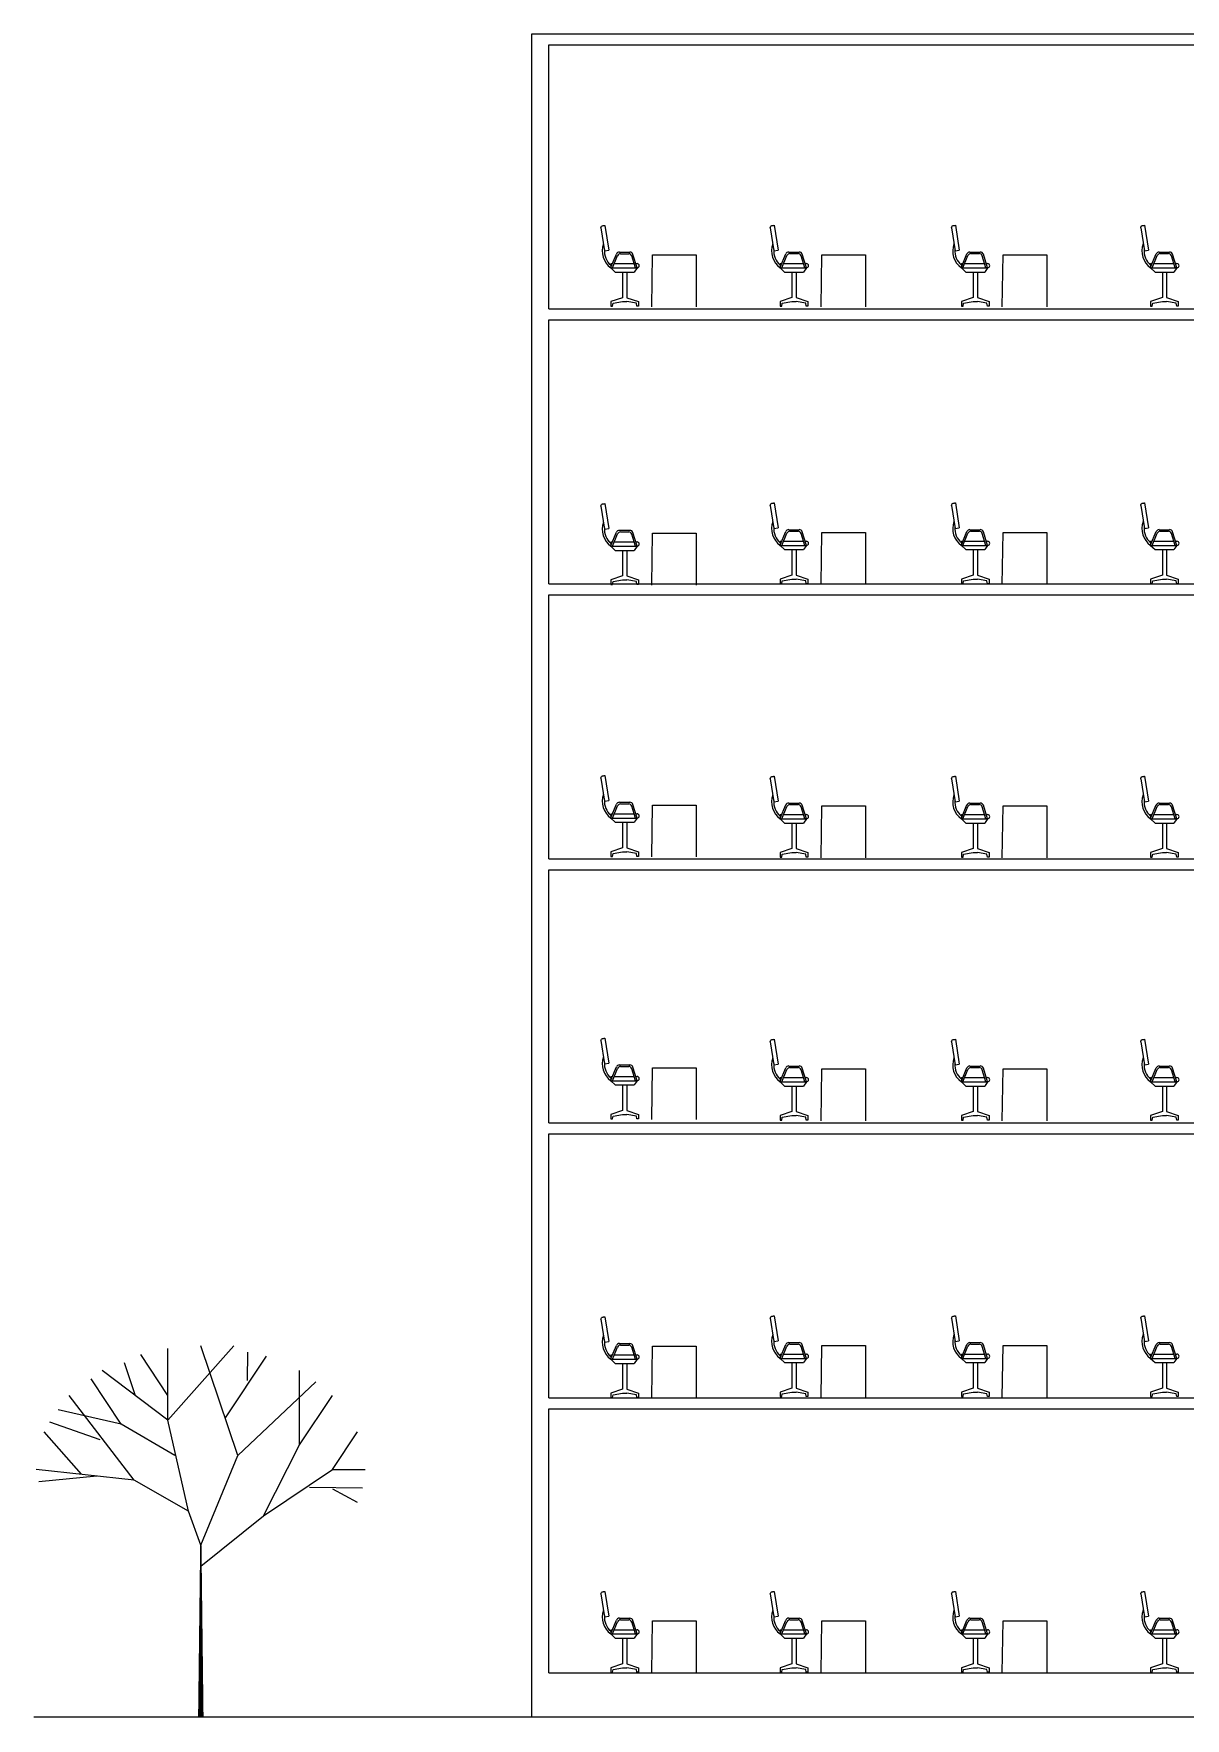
# Model space of a CAD drawing. Header units: millimetres. Extents: x -315744025 to 315695903, y -17416609 to 215511297.
# Drawn here: x 529145 to 544850, y 160752 to 183721 of the extents above; entities that cross this region are included whole.
import ezdxf

# ---------------------------------------------------------------- set-up
doc = ezdxf.new("R2010")
doc.units = ezdxf.units.MM
doc.layers.add('finiture', color=7, linetype='Continuous', lineweight=20)

# ---------------------------------------------------------------- blocks, each defined once
blk = doc.blocks.new('02ETRE03')
for p, q in [((-0.8, 9.6), (0.8, 12)), ((-0.8, 9.6), (-0.8, 11.919)), ((0.902, 8.447), (0, 12)), ((-1.867, 11.467), (-1.6, 10.4)), ((-0.8, 10.4), (-1.462, 11.723)), ((0.6, 9.667), (1.6, 11.667)), ((1.133, 11.8), (1.13, 10.876)), ((-0.8, 9.6), (-2.4, 11.2)), ((2.4, 8.8), (2.4, 11.2)), ((-1.933, 9.467), (-2.667, 10.933)), ((0.902, 8.447), (2.797, 10.839)), ((-1.619, 7.647), (-3.2, 10.4)), ((2.4, 8.8), (3.2, 10.4)), ((-1.933, 9.467), (-3.467, 9.933)), ((-2.448, 8.961), (-3.667, 9.533)), ((-0.635, 8.455), (-1.933, 9.467)), ((-0.298, 6.647), (-0.8, 9.6)), ((-2.903, 7.85), (-3.81, 9.219)), ((3.2, 8), (3.81, 9.219)), ((1.522, 6.494), (2.4, 8.8)), ((0, 5.544), (0.902, 8.447)), ((-1.619, 7.647), (-4, 8)), ((1.522, 6.494), (3.2, 8)), ((3.2, 8), (4, 8)), ((-2.526, 7.776), (-3.935, 7.599)), ((-0.298, 6.647), (-1.619, 7.647)), ((2.645, 7.423), (3.933, 7.4)), ((3.198, 7.372), (3.8, 6.933)), ((0, 5.544), (-0.298, 6.647)), ((0, 4.867), (1.522, 6.494))]:
    blk.add_line(p, q)
blk.add_lwpolyline([(0, 0, 0.133, 0.0333, 0), (0, 5.544, 0.0333, 0.0333, 0)], format="xyseb")

msp = doc.modelspace()

# ---------------------------------------------------------------- linework, layer by layer
for p, q in [((535939, 183571), (535939, 183721)), ((535939, 183721), (616539, 183721)), ((535939, 179971), (535939, 183571)), ((536169, 179971), (536169, 183571)), ((536169, 183571), (555939, 183571)), ((537575, 179997), (537585, 180705)), ((537585, 180705), (538181, 180705)), ((538181, 180705), (538181, 179997)), ((539884, 179998), (539894, 180706)), ((539894, 180706), (540490, 180706)), ((540490, 180706), (540490, 179998)), ((542354, 179998), (542364, 180706)), ((542364, 180706), (542960, 180706)), ((542960, 180706), (542960, 179998)), ((535939, 179821), (535939, 179971)), ((536169, 179971), (555939, 179971)), ((535939, 176221), (535939, 179821)), ((536169, 176221), (536169, 179821)), ((536169, 179821), (555939, 179821)), ((537575, 176203), (537585, 176911)), ((537585, 176911), (538181, 176911)), ((538181, 176911), (538181, 176203)), ((539884, 176213), (539894, 176921)), ((539894, 176921), (540490, 176921)), ((540490, 176921), (540490, 176213)), ((542354, 176213), (542364, 176921)), ((542364, 176921), (542960, 176921)), ((542960, 176921), (542960, 176213)), ((535939, 176071), (535939, 176221)), ((536169, 176221), (555939, 176221)), ((535939, 172471), (535939, 176071)), ((536169, 172471), (536169, 176071)), ((536169, 176071), (555939, 176071)), ((537575, 172496), (537585, 173204)), ((537585, 173204), (538181, 173204)), ((538181, 173204), (538181, 172496)), ((539884, 172486), (539894, 173194)), ((539894, 173194), (540490, 173194)), ((540490, 173194), (540490, 172486)), ((542354, 172486), (542364, 173194)), ((542364, 173194), (542960, 173194)), ((542960, 173194), (542960, 172486)), ((535939, 172321), (535939, 172471)), ((535939, 168721), (535939, 172321)), ((536169, 172471), (555939, 172471)), ((536169, 168871), (536169, 172321)), ((536169, 172321), (555939, 172321)), ((537575, 168915), (537585, 169623)), ((537585, 169623), (538181, 169623)), ((538181, 169623), (538181, 168915)), ((539884, 168900), (539894, 169608)), ((539894, 169608), (540490, 169608)), ((540490, 169608), (540490, 168900)), ((542354, 168900), (542364, 169608)), ((542364, 169608), (542960, 169608)), ((542960, 169608), (542960, 168900)), ((536169, 168871), (559089, 168871)), ((535939, 165121), (535939, 168721)), ((536169, 165121), (536169, 168721)), ((536169, 168721), (559089, 168721)), ((539884, 165129), (539894, 165837)), ((539894, 165837), (540490, 165837)), ((540490, 165837), (540490, 165129)), ((542354, 165129), (542364, 165837)), ((542364, 165837), (542960, 165837)), ((542960, 165837), (542960, 165129)), ((537575, 165116), (537585, 165825)), ((537585, 165825), (538181, 165825)), ((538181, 165825), (538181, 165116)), ((535939, 161371), (535939, 165121)), ((536169, 165121), (555939, 165121)), ((536169, 161371), (536169, 164971)), ((536169, 164971), (555939, 164971)), ((537575, 161371), (537585, 162080)), ((537585, 162080), (538181, 162080)), ((538181, 162080), (538181, 161371)), ((539884, 161371), (539894, 162080)), ((539894, 162080), (540490, 162080)), ((540490, 162080), (540490, 161371)), ((542354, 161371), (542364, 162080)), ((542364, 162080), (542960, 162080)), ((542960, 162080), (542960, 161371)), ((535939, 160771), (535939, 161371)), ((536169, 161371), (616289, 161371)), ((529145, 160771), (626744, 160771))]:
    msp.add_line(p, q)
at = {"layer": 'finiture', "linetype": 'Continuous'}
for p, q in [((536881, 181074), (536931, 180760)), ((536935, 181108), (536988, 180769)), ((539190, 181075), (539240, 180761)), ((539244, 181109), (539297, 180770)), ((541661, 181075), (541710, 180761)), ((541714, 181109), (541767, 180770)), ((544242, 181075), (544291, 180761)), ((544295, 181109), (544348, 180770)), ((536931, 180760), (536988, 180769)), ((539240, 180761), (539297, 180770)), ((541710, 180761), (541767, 180770)), ((544291, 180761), (544348, 180770)), ((537017, 180536), (537092, 180716)), ((537017, 180586), (537017, 180528)), ((537017, 180586), (537038, 180586)), ((537037, 180528), (537107, 180695)), ((537061, 180586), (537333, 180586)), ((537132, 180743), (537275, 180743)), ((537147, 180721), (537259, 180721)), ((537352, 180528), (537301, 180691)), ((537374, 180528), (537316, 180713)), ((537356, 180586), (537374, 180586)), ((539326, 180537), (539401, 180718)), ((539326, 180587), (539326, 180529)), ((539326, 180587), (539347, 180587)), ((539346, 180529), (539416, 180696)), ((539370, 180587), (539642, 180587)), ((539441, 180744), (539584, 180744)), ((539456, 180723), (539568, 180723)), ((539661, 180529), (539609, 180692)), ((539683, 180529), (539625, 180714)), ((539665, 180587), (539683, 180587)), ((541796, 180537), (541872, 180718)), ((541796, 180587), (541796, 180529)), ((541796, 180587), (541817, 180587)), ((541816, 180529), (541886, 180696)), ((541841, 180587), (542113, 180587)), ((541912, 180744), (542054, 180744)), ((541926, 180723), (542038, 180723)), ((542131, 180529), (542080, 180692)), ((542154, 180529), (542096, 180714)), ((542136, 180587), (542154, 180587)), ((544377, 180537), (544453, 180718)), ((544377, 180587), (544377, 180529)), ((544377, 180587), (544398, 180587)), ((544397, 180529), (544467, 180696)), ((544422, 180587), (544694, 180587)), ((544493, 180744), (544635, 180744)), ((544507, 180723), (544619, 180723)), ((544712, 180529), (544661, 180692)), ((544735, 180529), (544677, 180714)), ((544717, 180587), (544735, 180587)), ((537017, 180528), (537374, 180528)), ((537017, 180528), (537076, 180470)), ((537076, 180470), (537334, 180470)), ((537176, 180470), (537176, 180122)), ((537234, 180470), (537234, 180122)), ((537374, 180528), (537334, 180470)), ((539326, 180529), (539683, 180529)), ((539326, 180529), (539385, 180471)), ((539385, 180471), (539643, 180471)), ((539485, 180471), (539485, 180123)), ((539543, 180471), (539543, 180123)), ((539683, 180529), (539643, 180471)), ((541796, 180529), (542154, 180529)), ((541796, 180529), (541855, 180471)), ((541855, 180471), (542114, 180471)), ((541956, 180471), (541956, 180123)), ((542014, 180471), (542014, 180123)), ((542154, 180529), (542114, 180471)), ((544377, 180529), (544735, 180529)), ((544377, 180529), (544437, 180471)), ((544437, 180471), (544695, 180471)), ((544537, 180471), (544537, 180123)), ((544595, 180471), (544595, 180123)), ((544735, 180529), (544695, 180471)), ((537176, 180122), (537017, 180068)), ((537234, 180122), (537394, 180068)), ((539485, 180123), (539326, 180069)), ((539543, 180123), (539703, 180069)), ((541956, 180123), (541796, 180069)), ((542014, 180123), (542173, 180069)), ((544537, 180123), (544377, 180069)), ((544595, 180123), (544754, 180069)), ((537017, 180068), (537017, 180006)), ((537017, 180006), (537039, 180006)), ((537039, 180006), (537045, 180045)), ((537045, 180045), (537176, 180068)), ((537176, 180068), (537234, 180068)), ((537365, 180045), (537234, 180068)), ((537372, 180006), (537365, 180045)), ((537394, 180006), (537372, 180006)), ((537394, 180068), (537394, 180006)), ((539326, 180069), (539326, 180007)), ((539326, 180007), (539348, 180007)), ((539348, 180007), (539354, 180046)), ((539354, 180046), (539485, 180069)), ((539485, 180069), (539543, 180069)), ((539674, 180046), (539543, 180069)), ((539681, 180007), (539674, 180046)), ((539703, 180007), (539681, 180007)), ((539703, 180069), (539703, 180007)), ((541796, 180069), (541796, 180007)), ((541796, 180007), (541818, 180007)), ((541818, 180007), (541825, 180046)), ((541825, 180046), (541956, 180069)), ((541956, 180069), (542014, 180069)), ((542144, 180046), (542014, 180069)), ((542151, 180007), (542144, 180046)), ((542173, 180007), (542151, 180007)), ((542173, 180069), (542173, 180007)), ((544377, 180069), (544377, 180007)), ((544377, 180007), (544399, 180007)), ((544399, 180007), (544406, 180046)), ((544406, 180046), (544537, 180069)), ((544537, 180069), (544595, 180069)), ((544726, 180046), (544595, 180069)), ((544732, 180007), (544726, 180046)), ((544754, 180007), (544732, 180007)), ((544754, 180069), (544754, 180007)), ((539244, 177324), (539297, 176985)), ((541714, 177324), (541767, 176985)), ((544295, 177324), (544348, 176985)), ((536881, 177280), (536931, 176966)), ((536935, 177314), (536988, 176975)), ((539190, 177290), (539240, 176976)), ((541661, 177290), (541710, 176976)), ((544242, 177290), (544291, 176976)), ((536931, 176966), (536988, 176975)), ((537017, 176742), (537092, 176923)), ((537037, 176734), (537107, 176901)), ((537132, 176950), (537275, 176950)), ((537147, 176928), (537259, 176928)), ((537352, 176734), (537301, 176897)), ((537374, 176734), (537316, 176919)), ((539240, 176976), (539297, 176985)), ((539326, 176752), (539401, 176933)), ((539346, 176744), (539416, 176911)), ((539441, 176959), (539584, 176959)), ((539456, 176938), (539568, 176938)), ((539661, 176744), (539609, 176907)), ((539683, 176744), (539625, 176929)), ((541710, 176976), (541767, 176985)), ((541796, 176752), (541872, 176933)), ((541816, 176744), (541886, 176911)), ((541912, 176959), (542054, 176959)), ((541926, 176938), (542038, 176938)), ((542131, 176744), (542080, 176907)), ((542154, 176744), (542096, 176929)), ((544291, 176976), (544348, 176985)), ((544377, 176752), (544453, 176933)), ((544397, 176744), (544467, 176911)), ((544493, 176959), (544635, 176959)), ((544507, 176938), (544619, 176938)), ((544712, 176744), (544661, 176907)), ((544735, 176744), (544677, 176929)), ((537017, 176792), (537017, 176734)), ((537017, 176792), (537038, 176792)), ((537017, 176734), (537374, 176734)), ((537017, 176734), (537076, 176677)), ((537061, 176792), (537333, 176792)), ((537076, 176677), (537334, 176677)), ((537176, 176677), (537176, 176329)), ((537234, 176677), (537234, 176329)), ((537374, 176734), (537334, 176677)), ((537356, 176792), (537374, 176792)), ((539326, 176802), (539326, 176744)), ((539326, 176802), (539347, 176802)), ((539326, 176744), (539683, 176744)), ((539326, 176744), (539385, 176687)), ((539370, 176802), (539642, 176802)), ((539385, 176687), (539643, 176687)), ((539485, 176687), (539485, 176338)), ((539543, 176687), (539543, 176338)), ((539683, 176744), (539643, 176687)), ((539665, 176802), (539683, 176802)), ((541796, 176802), (541796, 176744)), ((541796, 176802), (541817, 176802)), ((541796, 176744), (542154, 176744)), ((541796, 176744), (541855, 176687)), ((541841, 176802), (542113, 176802)), ((541855, 176687), (542114, 176687)), ((541956, 176687), (541956, 176338)), ((542014, 176687), (542014, 176338)), ((542154, 176744), (542114, 176687)), ((542136, 176802), (542154, 176802)), ((544377, 176802), (544377, 176744)), ((544377, 176802), (544398, 176802)), ((544377, 176744), (544735, 176744)), ((544377, 176744), (544437, 176687)), ((544422, 176802), (544694, 176802)), ((544437, 176687), (544695, 176687)), ((544537, 176687), (544537, 176338)), ((544595, 176687), (544595, 176338)), ((544735, 176744), (544695, 176687)), ((544717, 176802), (544735, 176802)), ((537176, 176329), (537017, 176274)), ((537017, 176274), (537017, 176212)), ((537017, 176212), (537039, 176212)), ((537039, 176212), (537045, 176251)), ((537045, 176251), (537176, 176274)), ((537176, 176274), (537234, 176274)), ((537234, 176329), (537394, 176274)), ((537365, 176251), (537234, 176274)), ((537372, 176212), (537365, 176251)), ((537394, 176212), (537372, 176212)), ((537394, 176274), (537394, 176212)), ((539485, 176338), (539326, 176284)), ((539326, 176284), (539326, 176222)), ((539326, 176222), (539348, 176222)), ((539348, 176222), (539354, 176261)), ((539354, 176261), (539485, 176284)), ((539485, 176284), (539543, 176284)), ((539543, 176338), (539703, 176284)), ((539674, 176261), (539543, 176284)), ((539681, 176222), (539674, 176261)), ((539703, 176222), (539681, 176222)), ((539703, 176284), (539703, 176222)), ((541956, 176338), (541796, 176284)), ((541796, 176284), (541796, 176222)), ((541796, 176222), (541818, 176222)), ((541818, 176222), (541825, 176261)), ((541825, 176261), (541956, 176284)), ((541956, 176284), (542014, 176284)), ((542014, 176338), (542173, 176284)), ((542144, 176261), (542014, 176284)), ((542151, 176222), (542144, 176261)), ((542173, 176222), (542151, 176222)), ((542173, 176284), (542173, 176222)), ((544537, 176338), (544377, 176284)), ((544377, 176284), (544377, 176222)), ((544377, 176222), (544399, 176222)), ((544399, 176222), (544406, 176261)), ((544406, 176261), (544537, 176284)), ((544537, 176284), (544595, 176284)), ((544595, 176338), (544754, 176284)), ((544726, 176261), (544595, 176284)), ((544732, 176222), (544726, 176261)), ((544754, 176222), (544732, 176222)), ((544754, 176284), (544754, 176222)), ((536881, 173573), (536931, 173259)), ((536935, 173607), (536988, 173268)), ((539190, 173563), (539240, 173249)), ((539244, 173597), (539297, 173258)), ((541661, 173563), (541710, 173249)), ((541714, 173597), (541767, 173258)), ((544242, 173563), (544291, 173249)), ((544295, 173597), (544348, 173258)), ((536931, 173259), (536988, 173268)), ((537017, 173035), (537092, 173216)), ((537037, 173027), (537107, 173194)), ((537132, 173243), (537275, 173243)), ((537147, 173221), (537259, 173221)), ((537352, 173027), (537301, 173190)), ((537374, 173027), (537316, 173212)), ((539240, 173249), (539297, 173258)), ((539326, 173025), (539401, 173205)), ((539441, 173232), (539584, 173232)), ((539456, 173210), (539568, 173210)), ((539683, 173017), (539625, 173201)), ((541710, 173249), (541767, 173258)), ((541796, 173025), (541872, 173205)), ((541912, 173232), (542054, 173232)), ((541926, 173210), (542038, 173210)), ((542154, 173017), (542096, 173201)), ((544291, 173249), (544348, 173258)), ((544377, 173025), (544453, 173205)), ((544493, 173232), (544635, 173232)), ((544507, 173210), (544619, 173210)), ((544735, 173017), (544677, 173201)), ((537017, 173085), (537017, 173027)), ((537017, 173085), (537038, 173085)), ((537017, 173027), (537374, 173027)), ((537017, 173027), (537076, 172970)), ((537061, 173085), (537333, 173085)), ((537076, 172970), (537334, 172970)), ((537176, 172970), (537176, 172621)), ((537234, 172970), (537234, 172621)), ((537374, 173027), (537334, 172970)), ((537356, 173085), (537374, 173085)), ((539326, 173075), (539326, 173017)), ((539326, 173075), (539347, 173075)), ((539326, 173017), (539683, 173017)), ((539326, 173017), (539385, 172959)), ((539346, 173016), (539416, 173183)), ((539370, 173075), (539642, 173075)), ((539385, 172959), (539643, 172959)), ((539485, 172959), (539485, 172611)), ((539543, 172959), (539543, 172611)), ((539661, 173017), (539609, 173180)), ((539683, 173017), (539643, 172959)), ((539665, 173075), (539683, 173075)), ((541796, 173075), (541796, 173017)), ((541796, 173075), (541817, 173075)), ((541796, 173017), (542154, 173017)), ((541796, 173017), (541855, 172959)), ((541816, 173016), (541886, 173183)), ((541841, 173075), (542113, 173075)), ((541855, 172959), (542114, 172959)), ((541956, 172959), (541956, 172611)), ((542014, 172959), (542014, 172611)), ((542131, 173017), (542080, 173180)), ((542154, 173017), (542114, 172959)), ((542136, 173075), (542154, 173075)), ((544377, 173075), (544377, 173017)), ((544377, 173075), (544398, 173075)), ((544377, 173017), (544735, 173017)), ((544377, 173017), (544437, 172959)), ((544397, 173016), (544467, 173183)), ((544422, 173075), (544694, 173075)), ((544437, 172959), (544695, 172959)), ((544537, 172959), (544537, 172611)), ((544595, 172959), (544595, 172611)), ((544712, 173017), (544661, 173180)), ((544735, 173017), (544695, 172959)), ((544717, 173075), (544735, 173075)), ((537176, 172621), (537017, 172567)), ((537017, 172567), (537017, 172505)), ((537017, 172505), (537039, 172505)), ((537039, 172505), (537045, 172544)), ((537045, 172544), (537176, 172567)), ((537176, 172567), (537234, 172567)), ((537234, 172621), (537394, 172567)), ((537365, 172544), (537234, 172567)), ((537372, 172505), (537365, 172544)), ((537394, 172505), (537372, 172505)), ((537394, 172567), (537394, 172505)), ((539485, 172611), (539326, 172556)), ((539326, 172556), (539326, 172495)), ((539348, 172495), (539354, 172534)), ((539354, 172534), (539485, 172556)), ((539485, 172556), (539543, 172556)), ((539543, 172611), (539703, 172556)), ((539674, 172534), (539543, 172556)), ((539681, 172495), (539674, 172534)), ((539703, 172556), (539703, 172495)), ((541956, 172611), (541796, 172556)), ((541796, 172556), (541796, 172495)), ((541818, 172495), (541825, 172534)), ((541825, 172534), (541956, 172556)), ((541956, 172556), (542014, 172556)), ((542014, 172611), (542173, 172556)), ((542144, 172534), (542014, 172556)), ((542151, 172495), (542144, 172534)), ((542173, 172556), (542173, 172495)), ((544537, 172611), (544377, 172556)), ((544377, 172556), (544377, 172495)), ((544399, 172495), (544406, 172534)), ((544406, 172534), (544537, 172556)), ((544537, 172556), (544595, 172556)), ((544595, 172611), (544754, 172556)), ((544726, 172534), (544595, 172556)), ((544732, 172495), (544726, 172534)), ((544754, 172556), (544754, 172495)), ((539326, 172495), (539348, 172495)), ((539703, 172495), (539681, 172495)), ((541796, 172495), (541818, 172495)), ((542173, 172495), (542151, 172495)), ((544377, 172495), (544399, 172495)), ((544754, 172495), (544732, 172495)), ((536881, 169992), (536931, 169678)), ((536935, 170026), (536988, 169687)), ((539190, 169977), (539240, 169663)), ((539244, 170011), (539297, 169672)), ((541661, 169977), (541710, 169663)), ((541714, 170011), (541767, 169672)), ((544242, 169977), (544291, 169663)), ((544295, 170011), (544348, 169672)), ((536931, 169678), (536988, 169687)), ((537017, 169454), (537092, 169635)), ((537037, 169446), (537107, 169613)), ((537132, 169662), (537275, 169662)), ((537147, 169640), (537259, 169640)), ((537352, 169446), (537301, 169609)), ((537374, 169446), (537316, 169631)), ((539240, 169663), (539297, 169672)), ((539326, 169439), (539401, 169620)), ((539346, 169431), (539416, 169598)), ((539441, 169646), (539584, 169646)), ((539456, 169624), (539568, 169624)), ((539661, 169431), (539609, 169594)), ((539683, 169431), (539625, 169616)), ((541710, 169663), (541767, 169672)), ((541796, 169439), (541872, 169620)), ((541816, 169431), (541886, 169598)), ((541912, 169646), (542054, 169646)), ((541926, 169624), (542038, 169624)), ((542131, 169431), (542080, 169594)), ((542154, 169431), (542096, 169616)), ((544291, 169663), (544348, 169672)), ((544377, 169439), (544453, 169620)), ((544397, 169431), (544467, 169598)), ((544493, 169646), (544635, 169646)), ((544507, 169624), (544619, 169624)), ((544712, 169431), (544661, 169594)), ((544735, 169431), (544677, 169616)), ((537017, 169504), (537017, 169446)), ((537017, 169504), (537038, 169504)), ((537017, 169446), (537374, 169446)), ((537017, 169446), (537076, 169389)), ((537061, 169504), (537333, 169504)), ((537076, 169389), (537334, 169389)), ((537176, 169389), (537176, 169041)), ((537234, 169389), (537234, 169041)), ((537374, 169446), (537334, 169389)), ((537356, 169504), (537374, 169504)), ((539326, 169489), (539326, 169431)), ((539326, 169489), (539347, 169489)), ((539326, 169431), (539683, 169431)), ((539326, 169431), (539385, 169373)), ((539370, 169489), (539642, 169489)), ((539385, 169373), (539643, 169373)), ((539485, 169373), (539485, 169025)), ((539543, 169373), (539543, 169025)), ((539683, 169431), (539643, 169373)), ((539665, 169489), (539683, 169489)), ((541796, 169489), (541796, 169431)), ((541796, 169489), (541817, 169489)), ((541796, 169431), (542154, 169431)), ((541796, 169431), (541855, 169373)), ((541841, 169489), (542113, 169489)), ((541855, 169373), (542114, 169373)), ((541956, 169373), (541956, 169025)), ((542014, 169373), (542014, 169025)), ((542154, 169431), (542114, 169373)), ((542136, 169489), (542154, 169489)), ((544377, 169489), (544377, 169431)), ((544377, 169489), (544398, 169489)), ((544377, 169431), (544735, 169431)), ((544377, 169431), (544437, 169373)), ((544422, 169489), (544694, 169489)), ((544437, 169373), (544695, 169373)), ((544537, 169373), (544537, 169025)), ((544595, 169373), (544595, 169025)), ((544735, 169431), (544695, 169373)), ((544717, 169489), (544735, 169489)), ((537176, 169041), (537017, 168986)), ((537017, 168986), (537017, 168924)), ((537017, 168924), (537039, 168924)), ((537039, 168924), (537045, 168963)), ((537045, 168963), (537176, 168986)), ((537176, 168986), (537234, 168986)), ((537234, 169041), (537394, 168986)), ((537365, 168963), (537234, 168986)), ((537372, 168924), (537365, 168963)), ((537394, 168924), (537372, 168924)), ((537394, 168986), (537394, 168924)), ((539485, 169025), (539326, 168971)), ((539326, 168971), (539326, 168909)), ((539326, 168909), (539348, 168909)), ((539348, 168909), (539354, 168948)), ((539354, 168948), (539485, 168971)), ((539485, 168971), (539543, 168971)), ((539543, 169025), (539703, 168971)), ((539674, 168948), (539543, 168971)), ((539681, 168909), (539674, 168948)), ((539703, 168909), (539681, 168909)), ((539703, 168971), (539703, 168909)), ((541956, 169025), (541796, 168971)), ((541796, 168971), (541796, 168909)), ((541796, 168909), (541818, 168909)), ((541818, 168909), (541825, 168948)), ((541825, 168948), (541956, 168971)), ((541956, 168971), (542014, 168971)), ((542014, 169025), (542173, 168971)), ((542144, 168948), (542014, 168971)), ((542151, 168909), (542144, 168948)), ((542173, 168909), (542151, 168909)), ((542173, 168971), (542173, 168909)), ((544537, 169025), (544377, 168971)), ((544377, 168971), (544377, 168909)), ((544377, 168909), (544399, 168909)), ((544399, 168909), (544406, 168948)), ((544406, 168948), (544537, 168971)), ((544537, 168971), (544595, 168971)), ((544595, 169025), (544754, 168971)), ((544726, 168948), (544595, 168971)), ((544732, 168909), (544726, 168948)), ((544754, 168909), (544732, 168909)), ((544754, 168971), (544754, 168909)), ((536881, 166193), (536931, 165880)), ((536935, 166228), (536988, 165889)), ((539190, 166206), (539240, 165892)), ((539244, 166240), (539297, 165901)), ((541661, 166206), (541710, 165892)), ((541714, 166240), (541767, 165901)), ((544242, 166206), (544291, 165892)), ((544295, 166240), (544348, 165901)), ((536931, 165880), (536988, 165889)), ((537017, 165656), (537092, 165836)), ((537132, 165863), (537275, 165863)), ((537147, 165841), (537259, 165841)), ((539240, 165892), (539297, 165901)), ((539326, 165668), (539401, 165848)), ((539441, 165875), (539584, 165875)), ((539456, 165853), (539568, 165853)), ((539683, 165660), (539625, 165844)), ((541710, 165892), (541767, 165901)), ((541796, 165668), (541872, 165848)), ((541912, 165875), (542054, 165875)), ((541926, 165853), (542038, 165853)), ((542154, 165660), (542096, 165844)), ((544291, 165892), (544348, 165901)), ((544377, 165668), (544453, 165848)), ((544493, 165875), (544635, 165875)), ((544507, 165853), (544619, 165853)), ((544735, 165660), (544677, 165844)), ((537017, 165706), (537017, 165648)), ((537017, 165706), (537038, 165706)), ((537017, 165648), (537374, 165648)), ((537017, 165648), (537076, 165590)), ((537037, 165647), (537107, 165814)), ((537061, 165706), (537333, 165706)), ((537352, 165648), (537301, 165811)), ((537374, 165648), (537316, 165832)), ((537374, 165648), (537334, 165590)), ((537356, 165706), (537374, 165706)), ((539326, 165718), (539326, 165660)), ((539326, 165718), (539347, 165718)), ((539326, 165660), (539683, 165660)), ((539326, 165660), (539385, 165602)), ((539346, 165659), (539416, 165826)), ((539370, 165718), (539642, 165718)), ((539661, 165660), (539609, 165823)), ((539683, 165660), (539643, 165602)), ((539665, 165718), (539683, 165718)), ((541796, 165718), (541796, 165660)), ((541796, 165718), (541817, 165718)), ((541796, 165660), (542154, 165660)), ((541796, 165660), (541855, 165602)), ((541816, 165659), (541886, 165826)), ((541841, 165718), (542113, 165718)), ((542131, 165660), (542080, 165823)), ((542154, 165660), (542114, 165602)), ((542136, 165718), (542154, 165718)), ((544377, 165718), (544377, 165660)), ((544377, 165718), (544398, 165718)), ((544377, 165660), (544735, 165660)), ((544377, 165660), (544437, 165602)), ((544397, 165659), (544467, 165826)), ((544422, 165718), (544694, 165718)), ((544712, 165660), (544661, 165823)), ((544735, 165660), (544695, 165602)), ((544717, 165718), (544735, 165718)), ((537076, 165590), (537334, 165590)), ((537176, 165590), (537176, 165242)), ((537234, 165590), (537234, 165242)), ((539385, 165602), (539643, 165602)), ((539485, 165602), (539485, 165254)), ((539543, 165602), (539543, 165254)), ((541855, 165602), (542114, 165602)), ((541956, 165602), (541956, 165254)), ((542014, 165602), (542014, 165254)), ((544437, 165602), (544695, 165602)), ((544537, 165602), (544537, 165254)), ((544595, 165602), (544595, 165254)), ((537176, 165242), (537017, 165187)), ((537017, 165187), (537017, 165126)), ((537039, 165126), (537045, 165165)), ((537045, 165165), (537176, 165187)), ((537176, 165187), (537234, 165187)), ((537234, 165242), (537394, 165187)), ((537365, 165165), (537234, 165187)), ((537372, 165126), (537365, 165165)), ((537394, 165187), (537394, 165126)), ((539485, 165254), (539326, 165199)), ((539326, 165199), (539326, 165138)), ((539348, 165138), (539354, 165177)), ((539354, 165177), (539485, 165199)), ((539485, 165199), (539543, 165199)), ((539543, 165254), (539703, 165199)), ((539674, 165177), (539543, 165199)), ((539681, 165138), (539674, 165177)), ((539703, 165199), (539703, 165138)), ((541956, 165254), (541796, 165199)), ((541796, 165199), (541796, 165138)), ((541818, 165138), (541825, 165177)), ((541825, 165177), (541956, 165199)), ((541956, 165199), (542014, 165199)), ((542014, 165254), (542173, 165199)), ((542144, 165177), (542014, 165199)), ((542151, 165138), (542144, 165177)), ((542173, 165199), (542173, 165138)), ((544537, 165254), (544377, 165199)), ((544377, 165199), (544377, 165138)), ((544399, 165138), (544406, 165177)), ((544406, 165177), (544537, 165199)), ((544537, 165199), (544595, 165199)), ((544595, 165254), (544754, 165199)), ((544726, 165177), (544595, 165199)), ((544732, 165138), (544726, 165177)), ((544754, 165199), (544754, 165138)), ((537017, 165126), (537039, 165126)), ((537394, 165126), (537372, 165126)), ((539326, 165138), (539348, 165138)), ((539703, 165138), (539681, 165138)), ((541796, 165138), (541818, 165138)), ((542173, 165138), (542151, 165138)), ((544377, 165138), (544399, 165138)), ((544754, 165138), (544732, 165138)), ((536881, 162448), (536931, 162134)), ((536935, 162482), (536988, 162143)), ((539190, 162448), (539240, 162134)), ((539244, 162482), (539297, 162143)), ((541661, 162448), (541710, 162134)), ((541714, 162482), (541767, 162143)), ((544242, 162448), (544291, 162134)), ((544295, 162482), (544348, 162143)), ((536931, 162134), (536988, 162143)), ((537017, 161911), (537092, 162091)), ((537017, 161960), (537017, 161902)), ((537017, 161960), (537038, 161960)), ((537037, 161902), (537107, 162069)), ((537061, 161960), (537333, 161960)), ((537132, 162118), (537275, 162118)), ((537147, 162096), (537259, 162096)), ((537352, 161902), (537301, 162066)), ((537374, 161902), (537316, 162087)), ((537356, 161960), (537374, 161960)), ((539240, 162134), (539297, 162143)), ((539326, 161911), (539401, 162091)), ((539326, 161960), (539326, 161902)), ((539326, 161960), (539347, 161960)), ((539346, 161902), (539416, 162069)), ((539370, 161960), (539642, 161960)), ((539441, 162118), (539584, 162118)), ((539456, 162096), (539568, 162096)), ((539661, 161902), (539609, 162066)), ((539683, 161902), (539625, 162087)), ((539665, 161960), (539683, 161960)), ((541710, 162134), (541767, 162143)), ((541796, 161911), (541872, 162091)), ((541796, 161960), (541796, 161902)), ((541796, 161960), (541817, 161960)), ((541816, 161902), (541886, 162069)), ((541841, 161960), (542113, 161960)), ((541912, 162118), (542054, 162118)), ((541926, 162096), (542038, 162096)), ((542131, 161902), (542080, 162066)), ((542154, 161902), (542096, 162087)), ((542136, 161960), (542154, 161960)), ((544291, 162134), (544348, 162143)), ((544377, 161911), (544453, 162091)), ((544377, 161960), (544377, 161902)), ((544377, 161960), (544398, 161960)), ((544397, 161902), (544467, 162069)), ((544422, 161960), (544694, 161960)), ((544493, 162118), (544635, 162118)), ((544507, 162096), (544619, 162096)), ((544712, 161902), (544661, 162066)), ((544735, 161902), (544677, 162087)), ((544717, 161960), (544735, 161960)), ((537017, 161902), (537374, 161902)), ((537017, 161902), (537076, 161845)), ((537076, 161845), (537334, 161845)), ((537176, 161845), (537176, 161497)), ((537234, 161845), (537234, 161497)), ((537374, 161902), (537334, 161845)), ((539326, 161902), (539683, 161902)), ((539326, 161902), (539385, 161845)), ((539385, 161845), (539643, 161845)), ((539485, 161845), (539485, 161497)), ((539543, 161845), (539543, 161497)), ((539683, 161902), (539643, 161845)), ((541796, 161902), (542154, 161902)), ((541796, 161902), (541855, 161845)), ((541855, 161845), (542114, 161845)), ((541956, 161845), (541956, 161497)), ((542014, 161845), (542014, 161497)), ((542154, 161902), (542114, 161845)), ((544377, 161902), (544735, 161902)), ((544377, 161902), (544437, 161845)), ((544437, 161845), (544695, 161845)), ((544537, 161845), (544537, 161497)), ((544595, 161845), (544595, 161497)), ((544735, 161902), (544695, 161845)), ((537176, 161497), (537017, 161442)), ((537234, 161497), (537394, 161442)), ((539485, 161497), (539326, 161442)), ((539543, 161497), (539703, 161442)), ((541956, 161497), (541796, 161442)), ((542014, 161497), (542173, 161442)), ((544537, 161497), (544377, 161442)), ((544595, 161497), (544754, 161442)), ((537017, 161442), (537017, 161380)), ((537017, 161380), (537039, 161380)), ((537039, 161380), (537045, 161420)), ((537045, 161420), (537176, 161442)), ((537176, 161442), (537234, 161442)), ((537365, 161420), (537234, 161442)), ((537372, 161380), (537365, 161420)), ((537394, 161380), (537372, 161380)), ((537394, 161442), (537394, 161380)), ((539326, 161442), (539326, 161380)), ((539326, 161380), (539348, 161380)), ((539348, 161380), (539354, 161420)), ((539354, 161420), (539485, 161442)), ((539485, 161442), (539543, 161442)), ((539674, 161420), (539543, 161442)), ((539681, 161380), (539674, 161420)), ((539703, 161380), (539681, 161380)), ((539703, 161442), (539703, 161380)), ((541796, 161442), (541796, 161380)), ((541796, 161380), (541818, 161380)), ((541818, 161380), (541825, 161420)), ((541825, 161420), (541956, 161442)), ((541956, 161442), (542014, 161442)), ((542144, 161420), (542014, 161442)), ((542151, 161380), (542144, 161420)), ((542173, 161380), (542151, 161380)), ((542173, 161442), (542173, 161380)), ((544377, 161442), (544377, 161380)), ((544377, 161380), (544399, 161380)), ((544399, 161380), (544406, 161420)), ((544406, 161420), (544537, 161442)), ((544537, 161442), (544595, 161442)), ((544726, 161420), (544595, 161442)), ((544732, 161380), (544726, 161420)), ((544754, 161380), (544732, 161380)), ((544754, 161442), (544754, 161380))]:
    msp.add_line(p, q, dxfattribs=at)
for centre, radius, start, end in [((537176, 180756), 278, 159.244, 235.0876), ((537176, 180756), 249, 174.8517, 230.285), ((539485, 180757), 278, 159.244, 235.0876), ((539485, 180757), 249, 174.8517, 230.285), ((541955, 180757), 278, 159.244, 235.0876), ((541955, 180757), 249, 174.8517, 230.285), ((544536, 180757), 278, 159.244, 235.0876), ((544536, 180757), 249, 174.8517, 230.285), ((537132, 180700), 43.5, 90, 157.2682), ((537147, 180678), 43.5, 90, 157.2682), ((537259, 180678), 43.5, 17.4302, 90), ((537275, 180700), 43.5, 17.4302, 90), ((537374, 180557), 29, 270, 90), ((539441, 180701), 43.5, 90, 157.2682), ((539456, 180679), 43.5, 90, 157.2682), ((539568, 180679), 43.5, 17.4302, 90), ((539584, 180701), 43.5, 17.4302, 90), ((539683, 180558), 29, 270, 90), ((541912, 180701), 43.5, 90, 157.2682), ((541926, 180679), 43.5, 90, 157.2682), ((542038, 180679), 43.5, 17.4302, 90), ((542054, 180701), 43.5, 17.4302, 90), ((542154, 180558), 29, 270, 90), ((544493, 180701), 43.5, 90, 157.2682), ((544507, 180679), 43.5, 90, 157.2682), ((544619, 180679), 43.5, 17.4302, 90), ((544635, 180701), 43.5, 17.4302, 90), ((544735, 180558), 29, 270, 90), ((537176, 176962), 278, 159.244, 235.0876), ((537176, 176962), 249, 174.8517, 230.285), ((537132, 176906), 43.5, 90, 157.2682), ((537147, 176884), 43.5, 90, 157.2682), ((537259, 176884), 43.5, 17.4302, 90), ((537275, 176906), 43.5, 17.4302, 90), ((539485, 176972), 278, 159.244, 235.0876), ((539485, 176972), 249, 174.8517, 230.285), ((539441, 176916), 43.5, 90, 157.2682), ((539456, 176894), 43.5, 90, 157.2682), ((539568, 176894), 43.5, 17.4302, 90), ((539584, 176916), 43.5, 17.4302, 90), ((541955, 176972), 278, 159.244, 235.0876), ((541955, 176972), 249, 174.8517, 230.285), ((541912, 176916), 43.5, 90, 157.2682), ((541926, 176894), 43.5, 90, 157.2682), ((542038, 176894), 43.5, 17.4302, 90), ((542054, 176916), 43.5, 17.4302, 90), ((544536, 176972), 278, 159.244, 235.0876), ((544536, 176972), 249, 174.8517, 230.285), ((544493, 176916), 43.5, 90, 157.2682), ((544507, 176894), 43.5, 90, 157.2682), ((544619, 176894), 43.5, 17.4302, 90), ((544635, 176916), 43.5, 17.4302, 90), ((537374, 176763), 29, 270, 90), ((539683, 176773), 29, 270, 90), ((542154, 176773), 29, 270, 90), ((544735, 176773), 29, 270, 90), ((537176, 173255), 278, 159.244, 235.0876), ((537176, 173255), 249, 174.8517, 230.285), ((537132, 173199), 43.5, 90, 157.2682), ((537147, 173177), 43.5, 90, 157.2682), ((537259, 173177), 43.5, 17.4302, 90), ((537275, 173199), 43.5, 17.4302, 90), ((539485, 173245), 278, 159.244, 235.0876), ((539485, 173245), 249, 174.8517, 230.285), ((539441, 173188), 43.5, 90, 157.2682), ((539456, 173167), 43.5, 90, 157.2682), ((539568, 173167), 43.5, 17.4302, 90), ((539584, 173188), 43.5, 17.4302, 90), ((541955, 173245), 278, 159.244, 235.0876), ((541955, 173245), 249, 174.8517, 230.285), ((541912, 173188), 43.5, 90, 157.2682), ((541926, 173167), 43.5, 90, 157.2682), ((542038, 173167), 43.5, 17.4302, 90), ((542054, 173188), 43.5, 17.4302, 90), ((544536, 173245), 278, 159.244, 235.0876), ((544536, 173245), 249, 174.8517, 230.285), ((544493, 173188), 43.5, 90, 157.2682), ((544507, 173167), 43.5, 90, 157.2682), ((544619, 173167), 43.5, 17.4302, 90), ((544635, 173188), 43.5, 17.4302, 90), ((537374, 173056), 29, 270, 90), ((539683, 173046), 29, 270, 90), ((542154, 173046), 29, 270, 90), ((544735, 173046), 29, 270, 90), ((537176, 169674), 278, 159.244, 235.0876), ((539485, 169659), 278, 159.244, 235.0876), ((541955, 169659), 278, 159.244, 235.0876), ((544536, 169659), 278, 159.244, 235.0876), ((537176, 169674), 249, 174.8517, 230.285), ((537132, 169618), 43.5, 90, 157.2682), ((537147, 169596), 43.5, 90, 157.2682), ((537259, 169596), 43.5, 17.4302, 90), ((537275, 169618), 43.5, 17.4302, 90), ((539485, 169659), 249, 174.8517, 230.285), ((539441, 169603), 43.5, 90, 157.2682), ((539456, 169581), 43.5, 90, 157.2682), ((539568, 169581), 43.5, 17.4302, 90), ((539584, 169603), 43.5, 17.4302, 90), ((541955, 169659), 249, 174.8517, 230.285), ((541912, 169603), 43.5, 90, 157.2682), ((541926, 169581), 43.5, 90, 157.2682), ((542038, 169581), 43.5, 17.4302, 90), ((542054, 169603), 43.5, 17.4302, 90), ((544536, 169659), 249, 174.8517, 230.285), ((544493, 169603), 43.5, 90, 157.2682), ((544507, 169581), 43.5, 90, 157.2682), ((544619, 169581), 43.5, 17.4302, 90), ((544635, 169603), 43.5, 17.4302, 90), ((537374, 169475), 29, 270, 90), ((539683, 169460), 29, 270, 90), ((542154, 169460), 29, 270, 90), ((544735, 169460), 29, 270, 90), ((537176, 165876), 278, 159.244, 235.0876), ((537176, 165876), 249, 174.8517, 230.285), ((537132, 165819), 43.5, 90, 157.2682), ((537147, 165798), 43.5, 90, 157.2682), ((537259, 165798), 43.5, 17.4302, 90), ((537275, 165819), 43.5, 17.4302, 90), ((539485, 165888), 278, 159.244, 235.0876), ((539485, 165888), 249, 174.8517, 230.285), ((539441, 165831), 43.5, 90, 157.2682), ((539456, 165810), 43.5, 90, 157.2682), ((539568, 165810), 43.5, 17.4302, 90), ((539584, 165831), 43.5, 17.4302, 90), ((541955, 165888), 278, 159.244, 235.0876), ((541955, 165888), 249, 174.8517, 230.285), ((541912, 165831), 43.5, 90, 157.2682), ((541926, 165810), 43.5, 90, 157.2682), ((542038, 165810), 43.5, 17.4302, 90), ((542054, 165831), 43.5, 17.4302, 90), ((544536, 165888), 278, 159.244, 235.0876), ((544536, 165888), 249, 174.8517, 230.285), ((544493, 165831), 43.5, 90, 157.2682), ((544507, 165810), 43.5, 90, 157.2682), ((544619, 165810), 43.5, 17.4302, 90), ((544635, 165831), 43.5, 17.4302, 90), ((537374, 165677), 29, 270, 90), ((539683, 165689), 29, 270, 90), ((542154, 165689), 29, 270, 90), ((544735, 165689), 29, 270, 90), ((537176, 162130), 278, 159.244, 235.0876), ((539485, 162130), 278, 159.244, 235.0876), ((541955, 162130), 278, 159.244, 235.0876), ((544536, 162130), 278, 159.244, 235.0876), ((537176, 162130), 249, 174.8517, 230.285), ((537132, 162074), 43.5, 90, 157.2682), ((537147, 162052), 43.5, 90, 157.2682), ((537259, 162052), 43.5, 17.4302, 90), ((537275, 162074), 43.5, 17.4302, 90), ((537374, 161931), 29, 270, 90), ((539485, 162130), 249, 174.8517, 230.285), ((539441, 162074), 43.5, 90, 157.2682), ((539456, 162052), 43.5, 90, 157.2682), ((539568, 162052), 43.5, 17.4302, 90), ((539584, 162074), 43.5, 17.4302, 90), ((539683, 161931), 29, 270, 90), ((541955, 162130), 249, 174.8517, 230.285), ((541912, 162074), 43.5, 90, 157.2682), ((541926, 162052), 43.5, 90, 157.2682), ((542038, 162052), 43.5, 17.4302, 90), ((542054, 162074), 43.5, 17.4302, 90), ((542154, 161931), 29, 270, 90), ((544536, 162130), 249, 174.8517, 230.285), ((544493, 162074), 43.5, 90, 157.2682), ((544507, 162052), 43.5, 90, 157.2682), ((544619, 162052), 43.5, 17.4302, 90), ((544635, 162074), 43.5, 17.4302, 90), ((544735, 161931), 29, 270, 90)]:
    msp.add_arc(centre, radius, start, end, dxfattribs=at)
for points in [[(536881, 181074), (536890, 181096), (536896, 181101), (536911, 181105), (536924, 181106), (536935, 181108)], [(539190, 181075), (539199, 181097), (539205, 181102), (539220, 181106), (539233, 181107), (539244, 181109)], [(541661, 181075), (541669, 181097), (541675, 181102), (541690, 181106), (541703, 181107), (541714, 181109)], [(544242, 181075), (544250, 181097), (544256, 181102), (544271, 181106), (544284, 181107), (544295, 181109)], [(539190, 177290), (539199, 177312), (539205, 177317), (539220, 177321), (539233, 177322), (539244, 177324)], [(541661, 177290), (541669, 177312), (541675, 177317), (541690, 177321), (541703, 177322), (541714, 177324)], [(544242, 177290), (544250, 177312), (544256, 177317), (544271, 177321), (544284, 177322), (544295, 177324)], [(536881, 177280), (536890, 177302), (536896, 177307), (536911, 177311), (536924, 177312), (536935, 177314)], [(536881, 173573), (536890, 173595), (536896, 173600), (536911, 173604), (536924, 173605), (536935, 173607)], [(539190, 173563), (539199, 173585), (539205, 173590), (539220, 173593), (539233, 173595), (539244, 173597)], [(541661, 173563), (541669, 173585), (541675, 173590), (541690, 173593), (541703, 173595), (541714, 173597)], [(544242, 173563), (544250, 173585), (544256, 173590), (544271, 173593), (544284, 173595), (544295, 173597)], [(536881, 169992), (536890, 170014), (536896, 170019), (536911, 170023), (536924, 170024), (536935, 170026)], [(539190, 169977), (539199, 169999), (539205, 170004), (539220, 170008), (539233, 170009), (539244, 170011)], [(541661, 169977), (541669, 169999), (541675, 170004), (541690, 170008), (541703, 170009), (541714, 170011)], [(544242, 169977), (544250, 169999), (544256, 170004), (544271, 170008), (544284, 170009), (544295, 170011)], [(536881, 166193), (536890, 166215), (536896, 166220), (536911, 166224), (536924, 166226), (536935, 166227)], [(539190, 166206), (539199, 166228), (539205, 166233), (539220, 166236), (539233, 166238), (539244, 166240)], [(541661, 166206), (541669, 166228), (541675, 166233), (541690, 166236), (541703, 166238), (541714, 166240)], [(544242, 166206), (544250, 166228), (544256, 166233), (544271, 166236), (544284, 166238), (544295, 166240)], [(536881, 162448), (536890, 162470), (536896, 162475), (536911, 162479), (536924, 162481), (536935, 162482)], [(539190, 162448), (539199, 162470), (539205, 162475), (539220, 162479), (539233, 162481), (539244, 162482)], [(541661, 162448), (541669, 162470), (541675, 162475), (541690, 162479), (541703, 162481), (541714, 162482)], [(544242, 162448), (544250, 162470), (544256, 162475), (544271, 162479), (544284, 162481), (544295, 162482)]]:
    msp.add_spline(points, degree=3, dxfattribs=at)

# ---------------------------------------------------------------- block references
at = {"layer": 'finiture', "linetype": 'Continuous', "xscale": 560.8796432562318, "yscale": 420.6597324448817, "zscale": 560.8796432571191}
msp.add_blockref('02ETRE03', (531424, 160781), dxfattribs=at)

doc.saveas('drawing.dxf')
